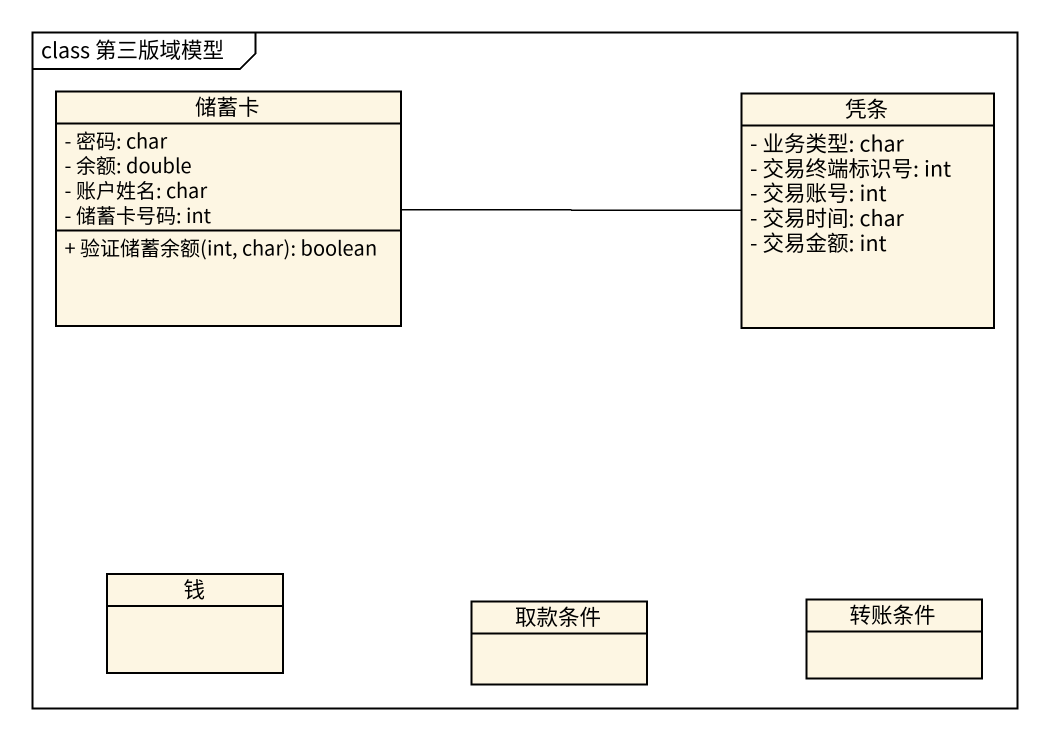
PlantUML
@startuml
mainframe class 第三版域模型
hide circle
hide empty members
skinparam classAttributeIconSize 0
class 储蓄卡 {
  - 密码: char
  - 余额: double
  - 账户姓名: char
  - 储蓄卡号码: int
  + 验证储蓄余额(int, char): boolean
}
class 凭条 {
  - 业务类型: char
  - 交易终端标识号: int
  - 交易账号: int
  - 交易时间: char
  - 交易金额: int
}
class 钱
class 取款条件
class 转账条件
储蓄卡 -right- 凭条
@enduml
